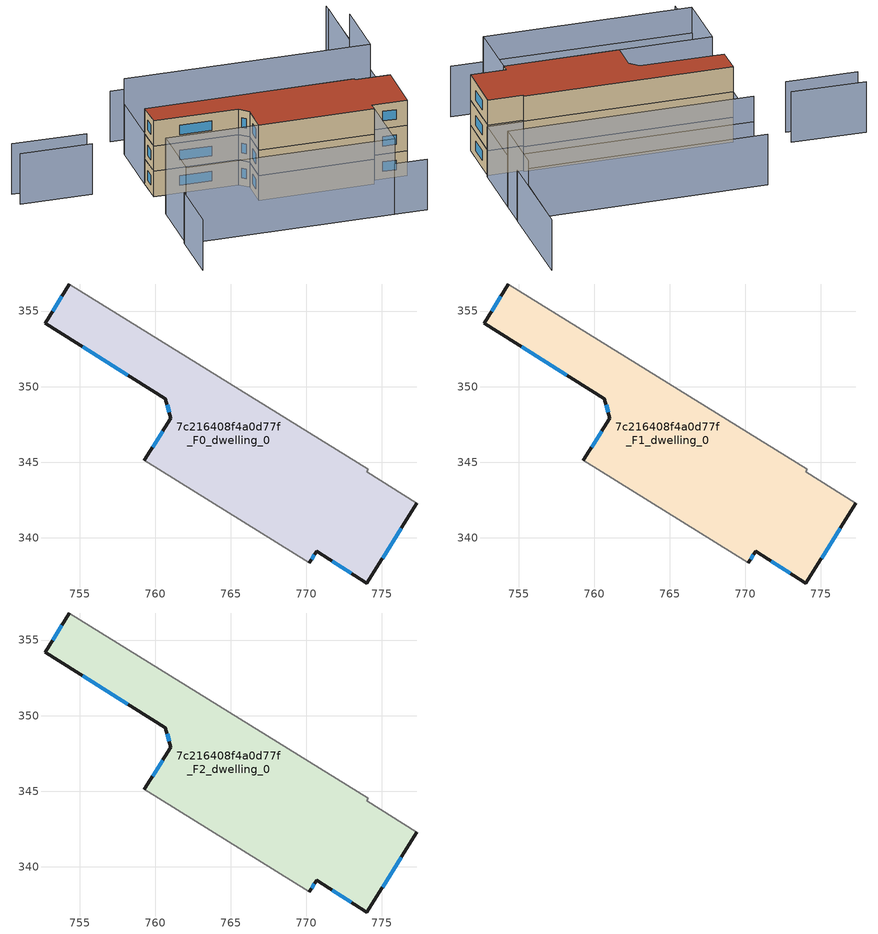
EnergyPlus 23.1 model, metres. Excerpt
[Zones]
7c216408f4a0d77f_F0_dwelling_0
 floor ground (EU_floor_Construction): 774.09,344.55 773.98,344.37 777.31,342.27 774.01,337.01 770.67,339.11 770.2,338.36 759.29,345.12 761.04,347.91 760.67,349.18 752.72,354.18 754.33,356.79 z0
 wall outside (EU_wall_Construction): 770.2,338.36 770.67,339.11 774.01,337.01 777.31,342.27 / 754.33,356.79 752.72,354.18 760.67,349.18 761.04,347.91 759.29,345.12 z0:3
 wall adiabatic (EU_wall_Construction): 777.31,342.27 773.98,344.37 774.09,344.55 754.33,356.79 / 759.29,345.12 770.2,338.36 z0:3
 window (EU_Window_Construction): 775.04,338.65 776.28,340.63 / 771.71,338.45 772.97,337.66 / 770.35,338.59 770.53,338.87 / 760.5,347.04 759.84,345.99 / 760.79,348.79 760.93,348.31 / 755.2,352.62 758.19,350.74 / 753.83,355.98 753.22,354.99 z0.93:2.07
7c216408f4a0d77f_F1_dwelling_0
 floor to 7c216408f4a0d77f_F0_dwelling_0 (EU_floor_Construction): 774.09,344.55 773.98,344.37 777.31,342.27 774.01,337.01 770.67,339.11 770.2,338.36 759.29,345.12 761.04,347.91 760.67,349.18 752.72,354.18 754.33,356.79 z3
 wall outside (EU_wall_Construction): 770.2,338.36 770.67,339.11 774.01,337.01 777.31,342.27 / 754.33,356.79 752.72,354.18 760.67,349.18 761.04,347.91 759.29,345.12 z3:6
 wall adiabatic (EU_wall_Construction): 777.31,342.27 773.98,344.37 774.09,344.55 754.33,356.79 / 759.29,345.12 770.2,338.36 z3:6
 window (EU_Window_Construction): 775.04,338.65 776.28,340.63 / 771.71,338.45 772.97,337.66 / 770.35,338.59 770.53,338.87 / 760.5,347.04 759.84,345.99 / 760.79,348.79 760.93,348.31 / 755.2,352.62 758.19,350.74 / 753.83,355.98 753.22,354.99 z3.93:5.07
7c216408f4a0d77f_F2_dwelling_0
 floor to 7c216408f4a0d77f_F1_dwelling_0 (EU_floor_Construction): 774.09,344.55 773.98,344.37 777.31,342.27 774.01,337.01 770.67,339.11 770.2,338.36 759.29,345.12 761.04,347.91 760.67,349.18 752.72,354.18 754.33,356.79 z6
 wall outside (EU_wall_Construction): 770.2,338.36 770.67,339.11 774.01,337.01 777.31,342.27 / 754.33,356.79 752.72,354.18 760.67,349.18 761.04,347.91 759.29,345.12 z6:9
 wall adiabatic (EU_wall_Construction): 777.31,342.27 773.98,344.37 774.09,344.55 754.33,356.79 / 759.29,345.12 770.2,338.36 z6:9
 window (EU_Window_Construction): 775.04,338.65 776.28,340.63 / 771.71,338.45 772.97,337.66 / 770.35,338.59 770.53,338.87 / 760.5,347.04 759.84,345.99 / 760.79,348.79 760.93,348.31 / 755.2,352.62 758.19,350.74 / 753.83,355.98 753.22,354.99 z6.93:8.07
 roof outside (EU_roof_Construction): 774.01,337.01 777.31,342.27 773.98,344.37 774.09,344.55 754.33,356.79 752.72,354.18 760.67,349.18 761.04,347.91 759.29,345.12 770.2,338.36 770.67,339.11 z9
shading: 743.1,339 746.59,344.56 / 746.59,344.56 769.41,330.22 / 742.11,363.68 748.9,359.48 / 789.15,361.17 785.24,354.85 / 789.59,361.87 783.24,351.52 / 783.24,351.52 759.49,366.09 / 750.33,361.49 743.29,365.95 / 758.19,363.01 781.41,348.62 / 781.41,348.62 777.55,342.41 / 777.55,342.41 754.33,356.79 / 754.33,356.79 758.19,363.01 z0:6; 785.26,354.84 781.41,348.62 / 781.41,348.62 758.19,363.01 / 766.35,332.14 746.63,344.35 / 746.63,344.35 750.48,350.57 / 750.48,350.57 770.2,338.36 / 770.2,338.36 766.35,332.14 z0:9
[Building]
EU S2 Campaign: North Axis=0; Terrain=City; Solar Distribution=FullExterior
[Site:Location]
Montreal-Trudeau.Intl.AP: Latitude=45.4667; Longitude=-73.75; Time Zone=-5; Elevation=36
[SizingPeriod:WeatherFileDays]
AnnualSizingPeriod: Begin Month=1; Begin Day of Month=1; End Month=12; End Day of Month=31; Day of Week for Start Day=Monday; Use Weather File Daylight Saving Period=No; Use Weather File Rain and Snow Indicators=No
[MATERIAL]
EU_InternalMass_Material: Roughness=MediumRough; Thickness=0.1; Conductivity=1; Density=1800; Specific Heat=900; Thermal Absorptance=0.9; Solar Absorptance=0.7; Visible Absorptance=0.7
[MATERIAL:NOMASS] Roughness=MediumRough; Thermal Absorptance=0.9; Solar Absorptance=0.7; Visible Absorptance=0.7
Name | Thermal Resistance
EU_wall_NoMass; EU_floor_NoMass | 1.36485
EU_roof_NoMass | 2.55992
[WINDOWMATERIAL:SIMPLEGLAZINGSYSTEM]
EU_Window_SimpleGlazing: UFactor=3.92339; Solar Heat Gain Coefficient=0.8; Visible Transmittance=0.8
[CONSTRUCTION]
EU_wall_Construction: EU_wall_NoMass
EU_roof_Construction: EU_roof_NoMass
EU_floor_Construction: EU_floor_NoMass
EU_Window_Construction: EU_Window_SimpleGlazing
EU_InternalMass_Construction: EU_InternalMass_Material
[ZONE] Type=1; Multiplier=1; Ceiling Height=autocalculate; Floor Area=autocalculate; Part of Total Floor Area=Yes
Name | Volume
7c216408f4a0d77f_F0_dwelling_0 | 453.125
7c216408f4a0d77f_F1_dwelling_0; 7c216408f4a0d77f_F2_dwelling_0 | 453.126
[INTERNALMASS] Construction=EU_InternalMass_Construction; Surface Area=151.042
Name | Zone or ZoneList
7c216408f4a0d77f_F0_dwelling_0_EU_InternalMass | 7c216408f4a0d77f_F0_dwelling_0
7c216408f4a0d77f_F1_dwelling_0_EU_InternalMass | 7c216408f4a0d77f_F1_dwelling_0
7c216408f4a0d77f_F2_dwelling_0_EU_InternalMass | 7c216408f4a0d77f_F2_dwelling_0
[OTHEREQUIPMENT] Fuel Type=Electricity; Design Level Calculation Method=Watts/Area; Power per Zone Floor Area=1; Fraction Latent=0; Fraction Radiant=0; Fraction Lost=0; Carbon Dioxide Generation Rate=0; EndUse Subcategory=EU_Step8_InternalGains
Name | Zone or ZoneList or Space or SpaceList | Schedule
EU_Step8_InternalGain_7c216408f4a0d77f_F0_dwelling_0_f000 | 7c216408f4a0d77f_F0_dwelling_0 | EU_Step8_GainSchedule_7c216408f4a0d77f_F0_dwelling_0_f000
EU_Step8_InternalGain_7c216408f4a0d77f_F1_dwelling_0_f000 | 7c216408f4a0d77f_F1_dwelling_0 | EU_Step8_GainSchedule_7c216408f4a0d77f_F1_dwelling_0_f000
EU_Step8_InternalGain_7c216408f4a0d77f_F2_dwelling_0_f000 | 7c216408f4a0d77f_F2_dwelling_0 | EU_Step8_GainSchedule_7c216408f4a0d77f_F2_dwelling_0_f000
[ZONEVENTILATION:DESIGNFLOWRATE] Schedule=EU_AlwaysOn; Design Flow Rate Calculation Method=AirChanges/Hour; Air Changes per Hour=0.860309; Ventilation Type=Natural; Fan Pressure Rise=0; Fan Total Efficiency=1; Constant Term Coefficient=1; Temperature Term Coefficient=0; Velocity Term Coefficient=0; Velocity Squared Term Coefficient=0; Minimum Indoor Temperature=-100; Maximum Indoor Temperature=100; Delta Temperature=-100; Minimum Outdoor Temperature=-100; Maximum Outdoor Temperature=100; Maximum Wind Speed=40
Name | Zone or ZoneList or Space or SpaceList
EU_ConstantAir_7c216408f4a0d77f_F0_dwelling_0 | 7c216408f4a0d77f_F0_dwelling_0
EU_ConstantAir_7c216408f4a0d77f_F1_dwelling_0 | 7c216408f4a0d77f_F1_dwelling_0
EU_ConstantAir_7c216408f4a0d77f_F2_dwelling_0 | 7c216408f4a0d77f_F2_dwelling_0
[HVACTEMPLATE:THERMOSTAT] Constant Heating Setpoint=20; Constant Cooling Setpoint=50
EU_HeatOnly_7c216408f4a0d77f_F0_dwelling_0; EU_HeatOnly_7c216408f4a0d77f_F1_dwelling_0; EU_HeatOnly_7c216408f4a0d77f_F2_dwelling_0
[HVACTEMPLATE:ZONE:IDEALLOADSAIRSYSTEM] System Availability Schedule=EU_AlwaysOn; Maximum Heating Supply Air Temperature=50; Minimum Cooling Supply Air Temperature=13; Maximum Heating Supply Air Humidity Ratio=0.0156; Minimum Cooling Supply Air Humidity Ratio=0.0077; Heating Limit=NoLimit; Cooling Limit=NoLimit; Heating Availability Schedule=EU_AlwaysOn; Cooling Availability Schedule=EU_CoolingOff; Dehumidification Control Type=ConstantSensibleHeatRatio; Cooling Sensible Heat Ratio=0.7; Dehumidification Setpoint=60; Humidification Control Type=None; Humidification Setpoint=30; Outdoor Air Method=None; Outdoor Air Flow Rate per Person=0.00944; Outdoor Air Flow Rate per Zone Floor Area=0; Outdoor Air Flow Rate per Zone=0; Demand Controlled Ventilation Type=None; Outdoor Air Economizer Type=NoEconomizer; Heat Recovery Type=None; Sensible Heat Recovery Effectiveness=0.7; Latent Heat Recovery Effectiveness=0.65
Name | Template Thermostat
7c216408f4a0d77f_F0_dwelling_0 | EU_HeatOnly_7c216408f4a0d77f_F0_dwelling_0
7c216408f4a0d77f_F1_dwelling_0 | EU_HeatOnly_7c216408f4a0d77f_F1_dwelling_0
7c216408f4a0d77f_F2_dwelling_0 | EU_HeatOnly_7c216408f4a0d77f_F2_dwelling_0
[SIZING:ZONE] Zone Cooling Design Supply Air Temperature Input Method=SupplyAirTemperature; Zone Cooling Design Supply Air Temperature=13; Zone Heating Design Supply Air Temperature Input Method=SupplyAirTemperature; Zone Heating Design Supply Air Temperature=50; Zone Cooling Design Supply Air Humidity Ratio=0.008; Zone Heating Design Supply Air Humidity Ratio=0.008; Cooling Design Air Flow Method=DesignDay; Cooling Design Air Flow Rate=0; Cooling Minimum Air Flow per Zone Floor Area=0.000762; Cooling Minimum Air Flow=0; Cooling Minimum Air Flow Fraction=0.2; Heating Design Air Flow Method=DesignDay; Heating Design Air Flow Rate=0; Heating Maximum Air Flow per Zone Floor Area=0.002032; Heating Maximum Air Flow=0.141576; Heating Maximum Air Flow Fraction=0.3; Account for Dedicated Outdoor Air System=No; Dedicated Outdoor Air System Control Strategy=NeutralSupplyAir; Dedicated Outdoor Air Low Setpoint Temperature for Design=autosize; Dedicated Outdoor Air High Setpoint Temperature for Design=autosize; Zone Load Sizing Method=Sensible Load Only No Latent Load; Zone Latent Cooling Design Supply Air Humidity Ratio Input Method=HumidityRatioDifference; Zone Cooling Design Supply Air Humidity Ratio Difference=0.005; Zone Latent Heating Design Supply Air Humidity Ratio Input Method=HumidityRatioDifference; Zone Humidification Design Supply Air Humidity Ratio Difference=0.005
7c216408f4a0d77f_F0_dwelling_0; 7c216408f4a0d77f_F1_dwelling_0; 7c216408f4a0d77f_F2_dwelling_0
[SCHEDULE:CONSTANT]
Name | Hourly Value
EU_AlwaysOn | 1
EU_CoolingOff | 0
[SCHEDULE:FILE] Column Number=1; Rows to Skip at Top=0; Number of Hours of Data=8760; Column Separator=Comma; Interpolate to Timestep=No; Minutes per Item=60; Adjust Schedule for Daylight Savings=Yes
Name | File
EU_Step8_GainSchedule_7c216408f4a0d77f_F0_dwelling_0_f000 | ../../schedules/7c216408f4a0d77f/7c216408f4a0d77f_F0_dwelling_0_f000_gain.csv
EU_Step8_GainSchedule_7c216408f4a0d77f_F1_dwelling_0_f000 | ../../schedules/7c216408f4a0d77f/7c216408f4a0d77f_F1_dwelling_0_f000_gain.csv
EU_Step8_GainSchedule_7c216408f4a0d77f_F2_dwelling_0_f000 | ../../schedules/7c216408f4a0d77f/7c216408f4a0d77f_F2_dwelling_0_f000_gain.csv
